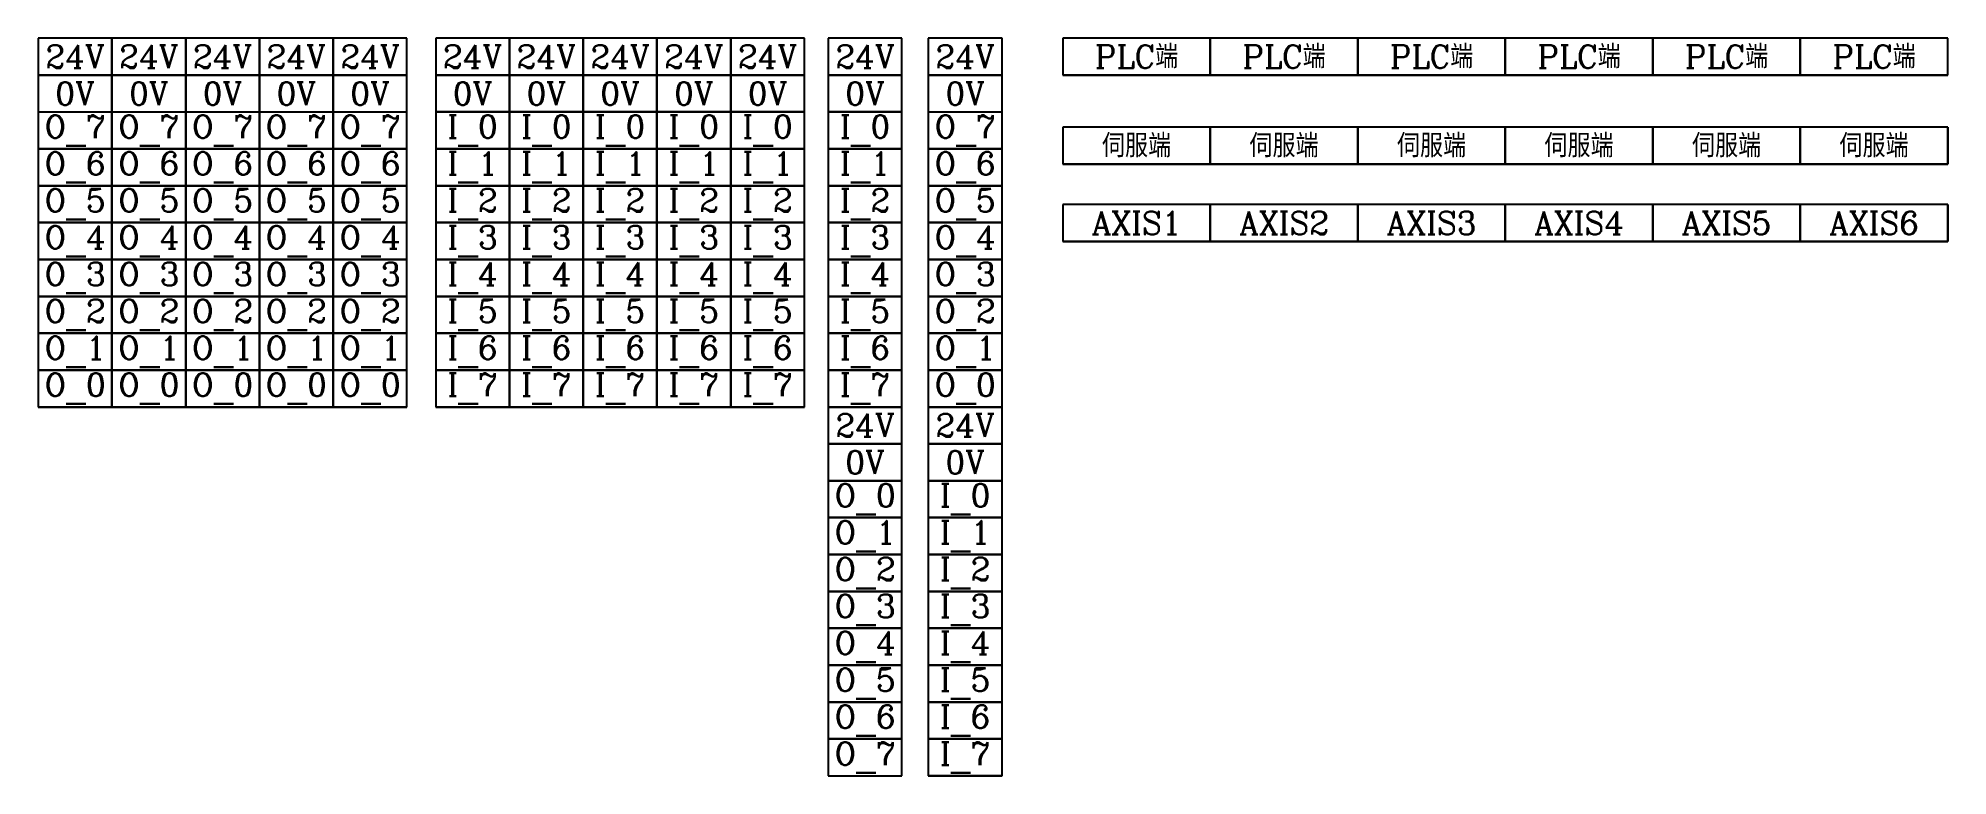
# Model space of a CAD drawing. Extents: x 963 to 1170, y -68 to 12.
import ezdxf

# ---------------------------------------------------------------- set-up
doc = ezdxf.new("R2010")
doc.units = 0
doc.layers.add('標尺寸層', color=3, linetype='CONTINUOUS')
doc.styles.add('CNS', font='romanc.shx', dxfattribs={"bigfont": 'chineset.shx'})

msp = doc.modelspace()

# ---------------------------------------------------------------- linework, layer by layer
at = {"layer": '標尺寸層'}
for p, q in [((963.23, 11.92), (963.23, 7.92)), ((971.23, 11.92), (963.23, 11.92)), ((971.23, 11.92), (971.23, 7.92)), ((979.23, 11.92), (971.23, 11.92)), ((971.23, 7.92), (971.23, 11.92)), ((979.23, 11.92), (979.23, 7.92)), ((987.23, 11.92), (979.23, 11.92)), ((979.23, 7.92), (979.23, 11.92)), ((987.23, 11.92), (987.23, 7.92)), ((995.23, 11.92), (987.23, 11.92)), ((987.23, 7.92), (987.23, 11.92)), ((995.23, 11.92), (995.23, 7.92)), ((1003.23, 11.92), (995.23, 11.92)), ((995.23, 7.92), (995.23, 11.92)), ((1003.23, 7.92), (1003.23, 11.92)), ((1006.35, 11.92), (1006.35, 7.92)), ((1014.35, 11.92), (1006.35, 11.92)), ((1014.35, 11.92), (1014.35, 7.92)), ((1022.35, 11.92), (1014.35, 11.92)), ((1014.35, 7.92), (1014.35, 11.92)), ((1022.35, 11.92), (1022.35, 7.92)), ((1030.35, 11.92), (1022.35, 11.92)), ((1022.35, 7.92), (1022.35, 11.92)), ((1030.35, 11.92), (1030.35, 7.92)), ((1038.35, 11.92), (1030.35, 11.92)), ((1030.35, 7.92), (1030.35, 11.92)), ((1038.35, 11.92), (1038.35, 7.92)), ((1046.35, 11.92), (1038.35, 11.92)), ((1038.35, 7.92), (1038.35, 11.92)), ((1046.35, 7.92), (1046.35, 11.92)), ((1048.92, 11.92), (1048.92, 7.92)), ((1056.92, 11.92), (1048.92, 11.92)), ((1056.92, 7.92), (1056.92, 11.92)), ((1059.78, 11.92), (1059.78, 7.92)), ((1067.78, 11.92), (1059.78, 11.92)), ((1067.78, 7.92), (1067.78, 11.92)), ((1074.37, 11.92), (1074.37, 7.92)), ((1082.37, 11.92), (1074.37, 11.92)), ((1090.37, 11.92), (1082.37, 11.92)), ((1090.37, 7.92), (1090.37, 11.92)), ((1090.37, 11.92), (1090.37, 7.92)), ((1098.37, 11.92), (1090.37, 11.92)), ((1106.37, 11.92), (1098.37, 11.92)), ((1106.37, 7.92), (1106.37, 11.92)), ((1106.37, 11.92), (1106.37, 7.92)), ((1114.37, 11.92), (1106.37, 11.92)), ((1122.37, 11.92), (1114.37, 11.92)), ((1122.37, 7.92), (1122.37, 11.92)), ((1122.37, 11.92), (1122.37, 7.92)), ((1130.37, 11.92), (1122.37, 11.92)), ((1138.37, 11.92), (1130.37, 11.92)), ((1138.37, 7.92), (1138.37, 11.92)), ((1138.37, 11.92), (1138.37, 7.92)), ((1146.37, 11.92), (1138.37, 11.92)), ((1154.37, 11.92), (1146.37, 11.92)), ((1154.37, 7.92), (1154.37, 11.92)), ((1154.37, 11.92), (1154.37, 7.92)), ((1162.37, 11.92), (1154.37, 11.92)), ((1170.37, 11.92), (1162.37, 11.92)), ((1170.37, 7.92), (1170.37, 11.92)), ((963.23, 7.92), (971.23, 7.92)), ((963.23, 7.92), (963.23, 3.92)), ((971.23, 7.92), (963.23, 7.92)), ((971.23, 7.92), (979.23, 7.92)), ((971.23, 7.92), (971.23, 3.92)), ((979.23, 7.92), (971.23, 7.92)), ((971.23, 3.92), (971.23, 7.92)), ((979.23, 7.92), (987.23, 7.92)), ((979.23, 7.92), (979.23, 3.92)), ((987.23, 7.92), (979.23, 7.92)), ((979.23, 3.92), (979.23, 7.92)), ((987.23, 7.92), (995.23, 7.92)), ((987.23, 7.92), (987.23, 3.92)), ((995.23, 7.92), (987.23, 7.92)), ((987.23, 3.92), (987.23, 7.92)), ((995.23, 7.92), (1003.23, 7.92)), ((995.23, 7.92), (995.23, 3.92)), ((1003.23, 7.92), (995.23, 7.92)), ((995.23, 3.92), (995.23, 7.92)), ((1003.23, 3.92), (1003.23, 7.92)), ((1006.35, 7.92), (1014.35, 7.92)), ((1006.35, 7.92), (1006.35, 3.92)), ((1014.35, 7.92), (1006.35, 7.92)), ((1014.35, 7.92), (1022.35, 7.92)), ((1014.35, 7.92), (1014.35, 3.92)), ((1022.35, 7.92), (1014.35, 7.92)), ((1014.35, 3.92), (1014.35, 7.92)), ((1022.35, 7.92), (1030.35, 7.92)), ((1022.35, 7.92), (1022.35, 3.92)), ((1030.35, 7.92), (1022.35, 7.92)), ((1022.35, 3.92), (1022.35, 7.92)), ((1030.35, 7.92), (1038.35, 7.92)), ((1030.35, 7.92), (1030.35, 3.92)), ((1038.35, 7.92), (1030.35, 7.92)), ((1030.35, 3.92), (1030.35, 7.92)), ((1038.35, 7.92), (1046.35, 7.92)), ((1038.35, 7.92), (1038.35, 3.92)), ((1046.35, 7.92), (1038.35, 7.92)), ((1038.35, 3.92), (1038.35, 7.92)), ((1046.35, 3.92), (1046.35, 7.92)), ((1048.92, 7.92), (1056.92, 7.92)), ((1048.92, 7.92), (1048.92, 3.92)), ((1056.92, 7.92), (1048.92, 7.92)), ((1056.92, 3.92), (1056.92, 7.92)), ((1059.78, 7.92), (1067.78, 7.92)), ((1059.78, 7.92), (1059.78, 3.92)), ((1067.78, 7.92), (1059.78, 7.92)), ((1067.78, 3.92), (1067.78, 7.92)), ((1074.37, 7.92), (1082.37, 7.92)), ((1082.37, 7.92), (1074.37, 7.92)), ((1082.37, 7.92), (1090.37, 7.92)), ((1090.37, 7.92), (1082.37, 7.92)), ((1090.37, 7.92), (1098.37, 7.92)), ((1098.37, 7.92), (1090.37, 7.92)), ((1098.37, 7.92), (1106.37, 7.92)), ((1106.37, 7.92), (1098.37, 7.92)), ((1106.37, 7.92), (1114.37, 7.92)), ((1114.37, 7.92), (1106.37, 7.92)), ((1114.37, 7.92), (1122.37, 7.92)), ((1122.37, 7.92), (1114.37, 7.92)), ((1122.37, 7.92), (1130.37, 7.92)), ((1130.37, 7.92), (1122.37, 7.92)), ((1130.37, 7.92), (1138.37, 7.92)), ((1138.37, 7.92), (1130.37, 7.92)), ((1138.37, 7.92), (1146.37, 7.92)), ((1146.37, 7.92), (1138.37, 7.92)), ((1146.37, 7.92), (1154.37, 7.92)), ((1154.37, 7.92), (1146.37, 7.92)), ((1154.37, 7.92), (1162.37, 7.92)), ((1162.37, 7.92), (1154.37, 7.92)), ((1162.37, 7.92), (1170.37, 7.92)), ((1170.37, 7.92), (1162.37, 7.92)), ((963.23, 3.92), (963.23, -0.08)), ((963.23, 3.92), (971.23, 3.92)), ((971.23, 3.92), (971.23, -0.08)), ((971.23, 3.92), (979.23, 3.92)), ((971.23, -0.08), (971.23, 3.92)), ((979.23, 3.92), (979.23, -0.08)), ((979.23, 3.92), (987.23, 3.92)), ((979.23, -0.08), (979.23, 3.92)), ((987.23, 3.92), (987.23, -0.08)), ((987.23, 3.92), (995.23, 3.92)), ((987.23, -0.08), (987.23, 3.92)), ((995.23, 3.92), (995.23, -0.08)), ((995.23, 3.92), (1003.23, 3.92)), ((995.23, -0.08), (995.23, 3.92)), ((1003.23, -0.08), (1003.23, 3.92)), ((1006.35, 3.92), (1014.35, 3.92)), ((1006.35, 3.92), (1006.35, -0.08)), ((1014.35, 3.92), (1006.35, 3.92)), ((1014.35, 3.92), (1022.35, 3.92)), ((1014.35, 3.92), (1014.35, -0.08)), ((1022.35, 3.92), (1014.35, 3.92)), ((1014.35, -0.08), (1014.35, 3.92)), ((1022.35, 3.92), (1030.35, 3.92)), ((1022.35, 3.92), (1022.35, -0.08)), ((1030.35, 3.92), (1022.35, 3.92)), ((1022.35, -0.08), (1022.35, 3.92)), ((1030.35, 3.92), (1038.35, 3.92)), ((1030.35, 3.92), (1030.35, -0.08)), ((1038.35, 3.92), (1030.35, 3.92)), ((1030.35, -0.08), (1030.35, 3.92)), ((1038.35, 3.92), (1046.35, 3.92)), ((1038.35, 3.92), (1038.35, -0.08)), ((1046.35, 3.92), (1038.35, 3.92)), ((1038.35, -0.08), (1038.35, 3.92)), ((1046.35, -0.08), (1046.35, 3.92)), ((1048.92, 3.92), (1056.92, 3.92)), ((1048.92, 3.92), (1048.92, -0.08)), ((1056.92, 3.92), (1048.92, 3.92)), ((1056.92, -0.08), (1056.92, 3.92)), ((1059.78, 3.92), (1059.78, -0.08)), ((1059.78, 3.92), (1067.78, 3.92)), ((1067.78, -0.08), (1067.78, 3.92)), ((1074.37, 2.26), (1074.37, -1.74)), ((1082.37, 2.26), (1074.37, 2.26)), ((1090.37, 2.26), (1082.37, 2.26)), ((1090.37, -1.74), (1090.37, 2.26)), ((1090.37, 2.26), (1090.37, -1.74)), ((1090.37, 2.26), (1090.37, -1.74)), ((1098.37, 2.26), (1090.37, 2.26)), ((1106.37, 2.26), (1098.37, 2.26)), ((1106.37, -1.74), (1106.37, 2.26)), ((1106.37, 2.26), (1106.37, -1.74)), ((1106.37, 2.26), (1106.37, -1.74)), ((1114.37, 2.26), (1106.37, 2.26)), ((1122.37, 2.26), (1114.37, 2.26)), ((1122.37, -1.74), (1122.37, 2.26)), ((1122.37, 2.26), (1122.37, -1.74)), ((1122.37, 2.26), (1122.37, -1.74)), ((1130.37, 2.26), (1122.37, 2.26)), ((1138.37, 2.26), (1130.37, 2.26)), ((1138.37, -1.74), (1138.37, 2.26)), ((1138.37, 2.26), (1138.37, -1.74)), ((1138.37, 2.26), (1138.37, -1.74)), ((1146.37, 2.26), (1138.37, 2.26)), ((1154.37, 2.26), (1146.37, 2.26)), ((1154.37, -1.74), (1154.37, 2.26)), ((1154.37, 2.26), (1154.37, -1.74)), ((1154.37, 2.26), (1154.37, -1.74)), ((1162.37, 2.26), (1154.37, 2.26)), ((1170.37, 2.26), (1162.37, 2.26)), ((1170.37, -1.74), (1170.37, 2.26)), ((1170.37, 2.26), (1170.37, -1.74)), ((963.23, -0.08), (971.23, -0.08)), ((963.23, -0.08), (971.23, -0.08)), ((963.23, -0.08), (963.23, -4.08)), ((971.23, -0.08), (963.23, -0.08)), ((971.23, -0.08), (979.23, -0.08)), ((971.23, -0.08), (979.23, -0.08)), ((971.23, -0.08), (971.23, -4.08)), ((979.23, -0.08), (971.23, -0.08)), ((971.23, -4.08), (971.23, -0.08)), ((979.23, -0.08), (987.23, -0.08)), ((979.23, -0.08), (987.23, -0.08)), ((979.23, -0.08), (979.23, -4.08)), ((987.23, -0.08), (979.23, -0.08)), ((979.23, -4.08), (979.23, -0.08)), ((987.23, -0.08), (995.23, -0.08)), ((987.23, -0.08), (995.23, -0.08)), ((987.23, -0.08), (987.23, -4.08)), ((995.23, -0.08), (987.23, -0.08)), ((987.23, -4.08), (987.23, -0.08)), ((995.23, -0.08), (1003.23, -0.08)), ((995.23, -0.08), (1003.23, -0.08)), ((995.23, -0.08), (995.23, -4.08)), ((1003.23, -0.08), (995.23, -0.08)), ((995.23, -4.08), (995.23, -0.08)), ((1003.23, -4.08), (1003.23, -0.08)), ((1006.35, -0.08), (1014.35, -0.08)), ((1006.35, -0.08), (1006.35, -4.08)), ((1014.35, -0.08), (1006.35, -0.08)), ((1014.35, -0.08), (1022.35, -0.08)), ((1014.35, -0.08), (1014.35, -4.08)), ((1022.35, -0.08), (1014.35, -0.08)), ((1014.35, -4.08), (1014.35, -0.08)), ((1022.35, -0.08), (1030.35, -0.08)), ((1022.35, -0.08), (1022.35, -4.08)), ((1030.35, -0.08), (1022.35, -0.08)), ((1022.35, -4.08), (1022.35, -0.08)), ((1030.35, -0.08), (1038.35, -0.08)), ((1030.35, -0.08), (1030.35, -4.08)), ((1038.35, -0.08), (1030.35, -0.08)), ((1030.35, -4.08), (1030.35, -0.08)), ((1038.35, -0.08), (1046.35, -0.08)), ((1038.35, -0.08), (1038.35, -4.08)), ((1046.35, -0.08), (1038.35, -0.08)), ((1038.35, -4.08), (1038.35, -0.08)), ((1046.35, -4.08), (1046.35, -0.08)), ((1048.92, -0.08), (1056.92, -0.08)), ((1048.92, -0.08), (1048.92, -4.08)), ((1056.92, -0.08), (1048.92, -0.08)), ((1056.92, -4.08), (1056.92, -0.08)), ((1059.78, -0.08), (1067.78, -0.08)), ((1059.78, -0.08), (1067.78, -0.08)), ((1059.78, -0.08), (1059.78, -4.08)), ((1067.78, -0.08), (1059.78, -0.08)), ((1067.78, -4.08), (1067.78, -0.08)), ((1074.37, -1.74), (1082.37, -1.74)), ((1082.37, -1.74), (1074.37, -1.74)), ((1082.37, -1.74), (1090.37, -1.74)), ((1090.37, -1.74), (1082.37, -1.74)), ((1090.37, -1.74), (1098.37, -1.74)), ((1098.37, -1.74), (1090.37, -1.74)), ((1098.37, -1.74), (1106.37, -1.74)), ((1106.37, -1.74), (1098.37, -1.74)), ((1106.37, -1.74), (1114.37, -1.74)), ((1114.37, -1.74), (1106.37, -1.74)), ((1114.37, -1.74), (1122.37, -1.74)), ((1122.37, -1.74), (1114.37, -1.74)), ((1122.37, -1.74), (1130.37, -1.74)), ((1130.37, -1.74), (1122.37, -1.74)), ((1130.37, -1.74), (1138.37, -1.74)), ((1138.37, -1.74), (1130.37, -1.74)), ((1138.37, -1.74), (1146.37, -1.74)), ((1146.37, -1.74), (1138.37, -1.74)), ((1146.37, -1.74), (1154.37, -1.74)), ((1154.37, -1.74), (1146.37, -1.74)), ((1154.37, -1.74), (1162.37, -1.74)), ((1162.37, -1.74), (1154.37, -1.74)), ((1162.37, -1.74), (1170.37, -1.74)), ((1170.37, -1.74), (1162.37, -1.74)), ((963.23, -4.08), (971.23, -4.08)), ((971.23, -4.08), (963.23, -4.08)), ((963.23, -4.08), (971.23, -4.08)), ((963.23, -4.08), (963.23, -8.08)), ((971.23, -4.08), (963.23, -4.08)), ((971.23, -4.08), (979.23, -4.08)), ((979.23, -4.08), (971.23, -4.08)), ((971.23, -4.08), (979.23, -4.08)), ((971.23, -4.08), (971.23, -8.08)), ((979.23, -4.08), (971.23, -4.08)), ((971.23, -8.08), (971.23, -4.08)), ((979.23, -4.08), (987.23, -4.08)), ((987.23, -4.08), (979.23, -4.08)), ((979.23, -4.08), (987.23, -4.08)), ((979.23, -4.08), (979.23, -8.08)), ((987.23, -4.08), (979.23, -4.08)), ((979.23, -8.08), (979.23, -4.08)), ((987.23, -4.08), (995.23, -4.08)), ((995.23, -4.08), (987.23, -4.08)), ((987.23, -4.08), (995.23, -4.08)), ((987.23, -4.08), (987.23, -8.08)), ((995.23, -4.08), (987.23, -4.08)), ((987.23, -8.08), (987.23, -4.08)), ((995.23, -4.08), (1003.23, -4.08)), ((1003.23, -4.08), (995.23, -4.08)), ((995.23, -4.08), (1003.23, -4.08)), ((995.23, -4.08), (995.23, -8.08)), ((1003.23, -4.08), (995.23, -4.08)), ((995.23, -8.08), (995.23, -4.08)), ((1003.23, -8.08), (1003.23, -4.08)), ((1006.35, -4.08), (1014.35, -4.08)), ((1006.35, -4.08), (1006.35, -8.08)), ((1014.35, -4.08), (1006.35, -4.08)), ((1014.35, -4.08), (1022.35, -4.08)), ((1014.35, -4.08), (1014.35, -8.08)), ((1022.35, -4.08), (1014.35, -4.08)), ((1014.35, -8.08), (1014.35, -4.08)), ((1022.35, -4.08), (1030.35, -4.08)), ((1022.35, -4.08), (1022.35, -8.08)), ((1030.35, -4.08), (1022.35, -4.08)), ((1022.35, -8.08), (1022.35, -4.08)), ((1030.35, -4.08), (1038.35, -4.08)), ((1030.35, -4.08), (1030.35, -8.08)), ((1038.35, -4.08), (1030.35, -4.08)), ((1030.35, -8.08), (1030.35, -4.08)), ((1038.35, -4.08), (1046.35, -4.08)), ((1038.35, -4.08), (1038.35, -8.08)), ((1046.35, -4.08), (1038.35, -4.08)), ((1038.35, -8.08), (1038.35, -4.08)), ((1046.35, -8.08), (1046.35, -4.08)), ((1048.92, -4.08), (1056.92, -4.08)), ((1048.92, -4.08), (1048.92, -8.08)), ((1056.92, -4.08), (1048.92, -4.08)), ((1056.92, -8.08), (1056.92, -4.08)), ((1059.78, -4.08), (1067.78, -4.08)), ((1067.78, -4.08), (1059.78, -4.08)), ((1059.78, -4.08), (1067.78, -4.08)), ((1059.78, -4.08), (1059.78, -8.08)), ((1067.78, -4.08), (1059.78, -4.08)), ((1067.78, -8.08), (1067.78, -4.08)), ((1074.37, -6.12), (1074.37, -10.12)), ((1082.37, -6.12), (1074.37, -6.12)), ((1090.37, -6.12), (1082.37, -6.12)), ((1090.37, -10.12), (1090.37, -6.12)), ((1090.37, -6.12), (1090.37, -10.12)), ((1090.37, -6.12), (1090.37, -10.12)), ((1090.37, -6.12), (1090.37, -10.12)), ((1098.37, -6.12), (1090.37, -6.12)), ((1106.37, -6.12), (1098.37, -6.12)), ((1106.37, -10.12), (1106.37, -6.12)), ((1106.37, -6.12), (1106.37, -10.12)), ((1106.37, -6.12), (1106.37, -10.12)), ((1106.37, -6.12), (1106.37, -10.12)), ((1114.37, -6.12), (1106.37, -6.12)), ((1122.37, -6.12), (1114.37, -6.12)), ((1122.37, -10.12), (1122.37, -6.12)), ((1122.37, -6.12), (1122.37, -10.12)), ((1122.37, -6.12), (1122.37, -10.12)), ((1122.37, -6.12), (1122.37, -10.12)), ((1130.37, -6.12), (1122.37, -6.12)), ((1138.37, -6.12), (1130.37, -6.12)), ((1138.37, -10.12), (1138.37, -6.12)), ((1138.37, -6.12), (1138.37, -10.12)), ((1138.37, -6.12), (1138.37, -10.12)), ((1138.37, -6.12), (1138.37, -10.12)), ((1146.37, -6.12), (1138.37, -6.12)), ((1154.37, -6.12), (1146.37, -6.12)), ((1154.37, -10.12), (1154.37, -6.12)), ((1154.37, -6.12), (1154.37, -10.12)), ((1154.37, -6.12), (1154.37, -10.12)), ((1154.37, -6.12), (1154.37, -10.12)), ((1162.37, -6.12), (1154.37, -6.12)), ((1170.37, -6.12), (1162.37, -6.12)), ((1170.37, -10.12), (1170.37, -6.12)), ((1170.37, -6.12), (1170.37, -10.12)), ((1170.37, -6.12), (1170.37, -10.12)), ((963.23, -8.08), (971.23, -8.08)), ((971.23, -8.08), (963.23, -8.08)), ((963.23, -8.08), (971.23, -8.08)), ((963.23, -8.08), (963.23, -12.08)), ((971.23, -8.08), (963.23, -8.08)), ((971.23, -8.08), (979.23, -8.08)), ((979.23, -8.08), (971.23, -8.08)), ((971.23, -8.08), (979.23, -8.08)), ((971.23, -8.08), (971.23, -12.08)), ((979.23, -8.08), (971.23, -8.08)), ((971.23, -12.08), (971.23, -8.08)), ((979.23, -8.08), (987.23, -8.08)), ((987.23, -8.08), (979.23, -8.08)), ((979.23, -8.08), (987.23, -8.08)), ((979.23, -8.08), (979.23, -12.08)), ((987.23, -8.08), (979.23, -8.08)), ((979.23, -12.08), (979.23, -8.08)), ((987.23, -8.08), (995.23, -8.08)), ((995.23, -8.08), (987.23, -8.08)), ((987.23, -8.08), (995.23, -8.08)), ((987.23, -8.08), (987.23, -12.08)), ((995.23, -8.08), (987.23, -8.08)), ((987.23, -12.08), (987.23, -8.08)), ((995.23, -8.08), (1003.23, -8.08)), ((1003.23, -8.08), (995.23, -8.08)), ((995.23, -8.08), (1003.23, -8.08)), ((995.23, -8.08), (995.23, -12.08)), ((1003.23, -8.08), (995.23, -8.08)), ((995.23, -12.08), (995.23, -8.08)), ((1003.23, -12.08), (1003.23, -8.08)), ((1006.35, -8.08), (1014.35, -8.08)), ((1006.35, -8.08), (1006.35, -12.08)), ((1014.35, -8.08), (1006.35, -8.08)), ((1014.35, -8.08), (1022.35, -8.08)), ((1014.35, -8.08), (1014.35, -12.08)), ((1022.35, -8.08), (1014.35, -8.08)), ((1014.35, -12.08), (1014.35, -8.08)), ((1022.35, -8.08), (1030.35, -8.08)), ((1022.35, -8.08), (1022.35, -12.08)), ((1030.35, -8.08), (1022.35, -8.08)), ((1022.35, -12.08), (1022.35, -8.08)), ((1030.35, -8.08), (1038.35, -8.08)), ((1030.35, -8.08), (1030.35, -12.08)), ((1038.35, -8.08), (1030.35, -8.08)), ((1030.35, -12.08), (1030.35, -8.08)), ((1038.35, -8.08), (1046.35, -8.08)), ((1038.35, -8.08), (1038.35, -12.08)), ((1046.35, -8.08), (1038.35, -8.08)), ((1038.35, -12.08), (1038.35, -8.08)), ((1046.35, -12.08), (1046.35, -8.08)), ((1048.92, -8.08), (1056.92, -8.08)), ((1048.92, -8.08), (1048.92, -12.08)), ((1056.92, -8.08), (1048.92, -8.08)), ((1056.92, -12.08), (1056.92, -8.08)), ((1059.78, -8.08), (1067.78, -8.08)), ((1067.78, -8.08), (1059.78, -8.08)), ((1059.78, -8.08), (1067.78, -8.08)), ((1059.78, -8.08), (1059.78, -12.08)), ((1067.78, -8.08), (1059.78, -8.08)), ((1067.78, -12.08), (1067.78, -8.08)), ((1074.37, -10.12), (1082.37, -10.12)), ((1082.37, -10.12), (1074.37, -10.12)), ((1082.37, -10.12), (1090.37, -10.12)), ((1090.37, -10.12), (1082.37, -10.12)), ((1090.37, -10.12), (1098.37, -10.12)), ((1098.37, -10.12), (1090.37, -10.12)), ((1098.37, -10.12), (1106.37, -10.12)), ((1106.37, -10.12), (1098.37, -10.12)), ((1106.37, -10.12), (1114.37, -10.12)), ((1114.37, -10.12), (1106.37, -10.12)), ((1114.37, -10.12), (1122.37, -10.12)), ((1122.37, -10.12), (1114.37, -10.12)), ((1122.37, -10.12), (1130.37, -10.12)), ((1130.37, -10.12), (1122.37, -10.12)), ((1130.37, -10.12), (1138.37, -10.12)), ((1138.37, -10.12), (1130.37, -10.12)), ((1138.37, -10.12), (1146.37, -10.12)), ((1146.37, -10.12), (1138.37, -10.12)), ((1146.37, -10.12), (1154.37, -10.12)), ((1154.37, -10.12), (1146.37, -10.12)), ((1154.37, -10.12), (1162.37, -10.12)), ((1162.37, -10.12), (1154.37, -10.12)), ((1162.37, -10.12), (1170.37, -10.12)), ((1170.37, -10.12), (1162.37, -10.12)), ((963.23, -12.08), (971.23, -12.08)), ((971.23, -12.08), (963.23, -12.08)), ((963.23, -12.08), (971.23, -12.08)), ((963.23, -12.08), (963.23, -16.08)), ((971.23, -12.08), (963.23, -12.08)), ((971.23, -12.08), (979.23, -12.08)), ((979.23, -12.08), (971.23, -12.08)), ((971.23, -12.08), (979.23, -12.08)), ((971.23, -12.08), (971.23, -16.08)), ((979.23, -12.08), (971.23, -12.08)), ((971.23, -16.08), (971.23, -12.08)), ((979.23, -12.08), (987.23, -12.08)), ((987.23, -12.08), (979.23, -12.08)), ((979.23, -12.08), (987.23, -12.08)), ((979.23, -12.08), (979.23, -16.08)), ((987.23, -12.08), (979.23, -12.08)), ((979.23, -16.08), (979.23, -12.08)), ((987.23, -12.08), (995.23, -12.08)), ((995.23, -12.08), (987.23, -12.08)), ((987.23, -12.08), (995.23, -12.08)), ((987.23, -12.08), (987.23, -16.08)), ((995.23, -12.08), (987.23, -12.08)), ((987.23, -16.08), (987.23, -12.08)), ((995.23, -12.08), (1003.23, -12.08)), ((1003.23, -12.08), (995.23, -12.08)), ((995.23, -12.08), (1003.23, -12.08)), ((995.23, -12.08), (995.23, -16.08)), ((1003.23, -12.08), (995.23, -12.08)), ((995.23, -16.08), (995.23, -12.08)), ((1003.23, -16.08), (1003.23, -12.08)), ((1006.35, -12.08), (1014.35, -12.08)), ((1006.35, -12.08), (1006.35, -16.08)), ((1014.35, -12.08), (1006.35, -12.08)), ((1014.35, -12.08), (1022.35, -12.08)), ((1014.35, -12.08), (1014.35, -16.08)), ((1022.35, -12.08), (1014.35, -12.08)), ((1014.35, -16.08), (1014.35, -12.08)), ((1022.35, -12.08), (1030.35, -12.08)), ((1022.35, -12.08), (1022.35, -16.08)), ((1030.35, -12.08), (1022.35, -12.08)), ((1022.35, -16.08), (1022.35, -12.08)), ((1030.35, -12.08), (1038.35, -12.08)), ((1030.35, -12.08), (1030.35, -16.08)), ((1038.35, -12.08), (1030.35, -12.08)), ((1030.35, -16.08), (1030.35, -12.08)), ((1038.35, -12.08), (1046.35, -12.08)), ((1038.35, -12.08), (1038.35, -16.08)), ((1046.35, -12.08), (1038.35, -12.08)), ((1038.35, -16.08), (1038.35, -12.08)), ((1046.35, -16.08), (1046.35, -12.08)), ((1048.92, -12.08), (1056.92, -12.08)), ((1048.92, -12.08), (1048.92, -16.08)), ((1056.92, -12.08), (1048.92, -12.08)), ((1056.92, -16.08), (1056.92, -12.08)), ((1059.78, -12.08), (1067.78, -12.08)), ((1067.78, -12.08), (1059.78, -12.08)), ((1059.78, -12.08), (1067.78, -12.08)), ((1059.78, -12.08), (1059.78, -16.08)), ((1067.78, -12.08), (1059.78, -12.08)), ((1067.78, -16.08), (1067.78, -12.08)), ((963.23, -16.08), (971.23, -16.08)), ((971.23, -16.08), (963.23, -16.08)), ((963.23, -16.08), (971.23, -16.08)), ((963.23, -16.08), (963.23, -20.08)), ((971.23, -16.08), (963.23, -16.08)), ((971.23, -16.08), (979.23, -16.08)), ((979.23, -16.08), (971.23, -16.08)), ((971.23, -16.08), (979.23, -16.08)), ((971.23, -16.08), (971.23, -20.08)), ((979.23, -16.08), (971.23, -16.08)), ((971.23, -20.08), (971.23, -16.08)), ((979.23, -16.08), (987.23, -16.08)), ((987.23, -16.08), (979.23, -16.08)), ((979.23, -16.08), (987.23, -16.08)), ((979.23, -16.08), (979.23, -20.08)), ((987.23, -16.08), (979.23, -16.08)), ((979.23, -20.08), (979.23, -16.08)), ((987.23, -16.08), (995.23, -16.08)), ((995.23, -16.08), (987.23, -16.08)), ((987.23, -16.08), (995.23, -16.08)), ((987.23, -16.08), (987.23, -20.08)), ((995.23, -16.08), (987.23, -16.08)), ((987.23, -20.08), (987.23, -16.08)), ((995.23, -16.08), (1003.23, -16.08)), ((1003.23, -16.08), (995.23, -16.08)), ((995.23, -16.08), (1003.23, -16.08)), ((995.23, -16.08), (995.23, -20.08)), ((1003.23, -16.08), (995.23, -16.08)), ((995.23, -20.08), (995.23, -16.08)), ((1003.23, -20.08), (1003.23, -16.08)), ((1006.35, -16.08), (1014.35, -16.08)), ((1006.35, -16.08), (1006.35, -20.08)), ((1014.35, -16.08), (1006.35, -16.08)), ((1014.35, -16.08), (1022.35, -16.08)), ((1014.35, -16.08), (1014.35, -20.08)), ((1022.35, -16.08), (1014.35, -16.08)), ((1014.35, -20.08), (1014.35, -16.08)), ((1022.35, -16.08), (1030.35, -16.08)), ((1022.35, -16.08), (1022.35, -20.08)), ((1030.35, -16.08), (1022.35, -16.08)), ((1022.35, -20.08), (1022.35, -16.08)), ((1030.35, -16.08), (1038.35, -16.08)), ((1030.35, -16.08), (1030.35, -20.08)), ((1038.35, -16.08), (1030.35, -16.08)), ((1030.35, -20.08), (1030.35, -16.08)), ((1038.35, -16.08), (1046.35, -16.08)), ((1038.35, -16.08), (1038.35, -20.08)), ((1046.35, -16.08), (1038.35, -16.08)), ((1038.35, -20.08), (1038.35, -16.08)), ((1046.35, -20.08), (1046.35, -16.08)), ((1048.92, -16.08), (1056.92, -16.08)), ((1048.92, -16.08), (1048.92, -20.08)), ((1056.92, -16.08), (1048.92, -16.08)), ((1056.92, -20.08), (1056.92, -16.08)), ((1059.78, -16.08), (1067.78, -16.08)), ((1067.78, -16.08), (1059.78, -16.08)), ((1059.78, -16.08), (1067.78, -16.08)), ((1059.78, -16.08), (1059.78, -20.08)), ((1067.78, -16.08), (1059.78, -16.08)), ((1067.78, -20.08), (1067.78, -16.08)), ((963.23, -20.08), (971.23, -20.08)), ((971.23, -20.08), (963.23, -20.08)), ((963.23, -20.08), (971.23, -20.08)), ((963.23, -20.08), (963.23, -24.08)), ((971.23, -20.08), (963.23, -20.08)), ((971.23, -20.08), (979.23, -20.08)), ((979.23, -20.08), (971.23, -20.08)), ((971.23, -20.08), (979.23, -20.08)), ((971.23, -20.08), (971.23, -24.08)), ((979.23, -20.08), (971.23, -20.08)), ((971.23, -24.08), (971.23, -20.08)), ((979.23, -20.08), (987.23, -20.08)), ((987.23, -20.08), (979.23, -20.08)), ((979.23, -20.08), (987.23, -20.08)), ((979.23, -20.08), (979.23, -24.08)), ((987.23, -20.08), (979.23, -20.08)), ((979.23, -24.08), (979.23, -20.08)), ((987.23, -20.08), (995.23, -20.08)), ((995.23, -20.08), (987.23, -20.08)), ((987.23, -20.08), (995.23, -20.08)), ((987.23, -20.08), (987.23, -24.08)), ((995.23, -20.08), (987.23, -20.08)), ((987.23, -24.08), (987.23, -20.08)), ((995.23, -20.08), (1003.23, -20.08)), ((1003.23, -20.08), (995.23, -20.08)), ((995.23, -20.08), (1003.23, -20.08)), ((995.23, -20.08), (995.23, -24.08)), ((1003.23, -20.08), (995.23, -20.08)), ((995.23, -24.08), (995.23, -20.08)), ((1003.23, -24.08), (1003.23, -20.08)), ((1006.35, -20.08), (1014.35, -20.08)), ((1006.35, -20.08), (1006.35, -24.08)), ((1014.35, -20.08), (1006.35, -20.08)), ((1014.35, -20.08), (1022.35, -20.08)), ((1014.35, -20.08), (1014.35, -24.08)), ((1022.35, -20.08), (1014.35, -20.08)), ((1014.35, -24.08), (1014.35, -20.08)), ((1022.35, -20.08), (1030.35, -20.08)), ((1022.35, -20.08), (1022.35, -24.08)), ((1030.35, -20.08), (1022.35, -20.08)), ((1022.35, -24.08), (1022.35, -20.08)), ((1030.35, -20.08), (1038.35, -20.08)), ((1030.35, -20.08), (1030.35, -24.08)), ((1038.35, -20.08), (1030.35, -20.08)), ((1030.35, -24.08), (1030.35, -20.08)), ((1038.35, -20.08), (1046.35, -20.08)), ((1038.35, -20.08), (1038.35, -24.08)), ((1046.35, -20.08), (1038.35, -20.08)), ((1038.35, -24.08), (1038.35, -20.08)), ((1046.35, -24.08), (1046.35, -20.08)), ((1048.92, -20.08), (1056.92, -20.08)), ((1048.92, -20.08), (1048.92, -24.08)), ((1056.92, -20.08), (1048.92, -20.08)), ((1056.92, -24.08), (1056.92, -20.08)), ((1059.78, -20.08), (1067.78, -20.08)), ((1067.78, -20.08), (1059.78, -20.08)), ((1059.78, -20.08), (1067.78, -20.08)), ((1059.78, -20.08), (1059.78, -24.08)), ((1067.78, -20.08), (1059.78, -20.08)), ((1067.78, -24.08), (1067.78, -20.08)), ((963.23, -24.08), (971.23, -24.08)), ((971.23, -24.08), (963.23, -24.08)), ((963.23, -24.08), (971.23, -24.08)), ((963.23, -24.08), (963.23, -28.08)), ((971.23, -24.08), (979.23, -24.08)), ((979.23, -24.08), (971.23, -24.08)), ((971.23, -24.08), (979.23, -24.08)), ((971.23, -24.08), (971.23, -28.08)), ((971.23, -28.08), (971.23, -24.08)), ((979.23, -24.08), (987.23, -24.08)), ((987.23, -24.08), (979.23, -24.08)), ((979.23, -24.08), (987.23, -24.08)), ((979.23, -24.08), (979.23, -28.08)), ((979.23, -28.08), (979.23, -24.08)), ((987.23, -24.08), (995.23, -24.08)), ((995.23, -24.08), (987.23, -24.08)), ((987.23, -24.08), (995.23, -24.08)), ((987.23, -24.08), (987.23, -28.08)), ((987.23, -28.08), (987.23, -24.08)), ((995.23, -24.08), (1003.23, -24.08)), ((1003.23, -24.08), (995.23, -24.08)), ((995.23, -24.08), (1003.23, -24.08)), ((995.23, -24.08), (995.23, -28.08)), ((995.23, -28.08), (995.23, -24.08)), ((1003.23, -28.08), (1003.23, -24.08)), ((1006.35, -24.08), (1014.35, -24.08)), ((1006.35, -24.08), (1006.35, -28.08)), ((1014.35, -24.08), (1006.35, -24.08)), ((1014.35, -24.08), (1022.35, -24.08)), ((1014.35, -24.08), (1014.35, -28.08)), ((1022.35, -24.08), (1014.35, -24.08)), ((1014.35, -28.08), (1014.35, -24.08)), ((1022.35, -24.08), (1030.35, -24.08)), ((1022.35, -24.08), (1022.35, -28.08)), ((1030.35, -24.08), (1022.35, -24.08)), ((1022.35, -28.08), (1022.35, -24.08)), ((1030.35, -24.08), (1038.35, -24.08)), ((1030.35, -24.08), (1030.35, -28.08)), ((1038.35, -24.08), (1030.35, -24.08)), ((1030.35, -28.08), (1030.35, -24.08)), ((1038.35, -24.08), (1046.35, -24.08)), ((1038.35, -24.08), (1038.35, -28.08)), ((1046.35, -24.08), (1038.35, -24.08)), ((1038.35, -28.08), (1038.35, -24.08)), ((1046.35, -28.08), (1046.35, -24.08)), ((1048.92, -24.08), (1056.92, -24.08)), ((1048.92, -24.08), (1048.92, -28.08)), ((1056.92, -24.08), (1048.92, -24.08)), ((1056.92, -28.08), (1056.92, -24.08)), ((1059.78, -24.08), (1067.78, -24.08)), ((1067.78, -24.08), (1059.78, -24.08)), ((1059.78, -24.08), (1067.78, -24.08)), ((1059.78, -24.08), (1059.78, -28.08)), ((1067.78, -28.08), (1067.78, -24.08)), ((963.23, -28.08), (971.23, -28.08)), ((971.23, -28.08), (963.23, -28.08)), ((971.23, -28.08), (979.23, -28.08)), ((979.23, -28.08), (971.23, -28.08)), ((979.23, -28.08), (987.23, -28.08)), ((987.23, -28.08), (979.23, -28.08)), ((987.23, -28.08), (995.23, -28.08)), ((995.23, -28.08), (987.23, -28.08)), ((995.23, -28.08), (1003.23, -28.08)), ((1003.23, -28.08), (995.23, -28.08)), ((1006.35, -28.08), (1014.35, -28.08)), ((1014.35, -28.08), (1006.35, -28.08)), ((1014.35, -28.08), (1022.35, -28.08)), ((1022.35, -28.08), (1014.35, -28.08)), ((1022.35, -28.08), (1030.35, -28.08)), ((1030.35, -28.08), (1022.35, -28.08)), ((1030.35, -28.08), (1038.35, -28.08)), ((1038.35, -28.08), (1030.35, -28.08)), ((1038.35, -28.08), (1046.35, -28.08)), ((1046.35, -28.08), (1038.35, -28.08)), ((1048.92, -28.08), (1056.92, -28.08)), ((1048.92, -28.08), (1048.92, -32.08)), ((1056.92, -28.08), (1048.92, -28.08)), ((1056.92, -32.08), (1056.92, -28.08)), ((1059.78, -28.08), (1059.78, -32.08)), ((1059.78, -28.08), (1067.78, -28.08)), ((1067.78, -28.08), (1059.78, -28.08)), ((1067.78, -32.08), (1067.78, -28.08)), ((1048.92, -32.08), (1056.92, -32.08)), ((1048.92, -32.08), (1048.92, -36.08)), ((1056.92, -32.08), (1048.92, -32.08)), ((1056.92, -36.08), (1056.92, -32.08)), ((1059.78, -32.08), (1067.78, -32.08)), ((1059.78, -32.08), (1059.78, -36.08)), ((1067.78, -32.08), (1059.78, -32.08)), ((1067.78, -36.08), (1067.78, -32.08)), ((1048.92, -36.08), (1056.92, -36.08)), ((1048.92, -36.08), (1048.92, -40.08)), ((1056.92, -36.08), (1048.92, -36.08)), ((1056.92, -40.08), (1056.92, -36.08)), ((1059.78, -36.08), (1067.78, -36.08)), ((1059.78, -36.08), (1059.78, -40.08)), ((1067.78, -36.08), (1059.78, -36.08)), ((1059.78, -36.08), (1067.78, -36.08)), ((1067.78, -40.08), (1067.78, -36.08)), ((1048.92, -40.08), (1056.92, -40.08)), ((1048.92, -40.08), (1048.92, -44.08)), ((1056.92, -40.08), (1048.92, -40.08)), ((1056.92, -44.08), (1056.92, -40.08)), ((1059.78, -40.08), (1067.78, -40.08)), ((1059.78, -40.08), (1059.78, -44.08)), ((1067.78, -40.08), (1059.78, -40.08)), ((1067.78, -44.08), (1067.78, -40.08)), ((1048.92, -44.08), (1056.92, -44.08)), ((1048.92, -44.08), (1048.92, -48.08)), ((1056.92, -44.08), (1048.92, -44.08)), ((1056.92, -48.08), (1056.92, -44.08)), ((1059.78, -44.08), (1067.78, -44.08)), ((1059.78, -44.08), (1059.78, -48.08)), ((1067.78, -44.08), (1059.78, -44.08)), ((1067.78, -48.08), (1067.78, -44.08)), ((1048.92, -48.08), (1056.92, -48.08)), ((1048.92, -48.08), (1048.92, -52.08)), ((1056.92, -48.08), (1048.92, -48.08)), ((1056.92, -52.08), (1056.92, -48.08)), ((1059.78, -48.08), (1067.78, -48.08)), ((1059.78, -48.08), (1059.78, -52.08)), ((1067.78, -48.08), (1059.78, -48.08)), ((1067.78, -52.08), (1067.78, -48.08)), ((1048.92, -52.08), (1056.92, -52.08)), ((1048.92, -52.08), (1048.92, -56.08)), ((1056.92, -52.08), (1048.92, -52.08)), ((1056.92, -56.08), (1056.92, -52.08)), ((1059.78, -52.08), (1067.78, -52.08)), ((1059.78, -52.08), (1059.78, -56.08)), ((1067.78, -52.08), (1059.78, -52.08)), ((1067.78, -56.08), (1067.78, -52.08)), ((1048.92, -56.08), (1056.92, -56.08)), ((1048.92, -56.08), (1048.92, -60.08)), ((1056.92, -56.08), (1048.92, -56.08)), ((1056.92, -60.08), (1056.92, -56.08)), ((1059.78, -56.08), (1067.78, -56.08)), ((1059.78, -56.08), (1059.78, -60.08)), ((1067.78, -56.08), (1059.78, -56.08)), ((1067.78, -60.08), (1067.78, -56.08)), ((1048.92, -60.08), (1056.92, -60.08)), ((1048.92, -60.08), (1048.92, -64.08)), ((1056.92, -60.08), (1048.92, -60.08)), ((1056.92, -64.08), (1056.92, -60.08)), ((1059.78, -60.08), (1067.78, -60.08)), ((1059.78, -60.08), (1059.78, -64.08)), ((1067.78, -60.08), (1059.78, -60.08)), ((1067.78, -64.08), (1067.78, -60.08)), ((1048.92, -64.08), (1056.92, -64.08)), ((1048.92, -64.08), (1048.92, -68.08)), ((1056.92, -64.08), (1048.92, -64.08)), ((1056.92, -68.08), (1056.92, -64.08)), ((1059.78, -64.08), (1067.78, -64.08)), ((1059.78, -64.08), (1059.78, -68.08)), ((1067.78, -64.08), (1059.78, -64.08)), ((1067.78, -68.08), (1067.78, -64.08)), ((1048.92, -68.08), (1056.92, -68.08)), ((1059.78, -68.08), (1067.78, -68.08)), ((1067.78, -68.08), (1059.78, -68.08))]:
    msp.add_line(p, q, dxfattribs=at)

# ---------------------------------------------------------------- texts
at = {"layer": '標尺寸層', "char_height": 2.5, "attachment_point": 5, "style": 'CNS'}
for s, insert, width in [('24V', (967.23, 9.92), 7), ('24V', (975.23, 9.92), 7), ('24V', (983.23, 9.92), 7), ('24V', (991.23, 9.92), 7), ('24V', (999.23, 9.92), 7), ('24V', (1010.35, 9.92), 7), ('24V', (1018.35, 9.92), 7), ('24V', (1026.35, 9.92), 7), ('24V', (1034.35, 9.92), 7), ('24V', (1042.35, 9.92), 7), ('24V', (1052.92, 9.92), 7), ('24V', (1063.78, 9.92), 7), ('PLC端', (1082.37, 9.92), 16), ('PLC端', (1098.37, 9.92), 16), ('PLC端', (1114.37, 9.92), 16), ('PLC端', (1130.37, 9.92), 16), ('PLC端', (1146.37, 9.92), 16), ('PLC端', (1162.37, 9.92), 16), ('0V', (967.23, 5.92), 7), ('0V', (975.23, 5.92), 7), ('0V', (983.23, 5.92), 7), ('0V', (991.23, 5.92), 7), ('0V', (999.23, 5.92), 7), ('0V', (1010.35, 5.92), 7), ('0V', (1018.35, 5.92), 7), ('0V', (1026.35, 5.92), 7), ('0V', (1034.35, 5.92), 7), ('0V', (1042.35, 5.92), 7), ('0V', (1052.92, 5.92), 7), ('0V', (1063.78, 5.92), 7), ('O_7', (967.23, 1.92), 7), ('O_7', (975.23, 1.92), 7), ('O_7', (983.23, 1.92), 7), ('O_7', (991.23, 1.92), 7), ('O_7', (999.23, 1.92), 7), ('I_0', (1010.35, 1.92), 7), ('I_0', (1018.35, 1.92), 7), ('I_0', (1026.35, 1.92), 7), ('I_0', (1034.35, 1.92), 7), ('I_0', (1042.35, 1.92), 7), ('I_0', (1052.92, 1.92), 7), ('O_7', (1063.78, 1.92), 7), ('伺服端', (1082.37, 0.26), 16), ('伺服端', (1098.37, 0.26), 16), ('伺服端', (1114.37, 0.26), 16), ('伺服端', (1130.37, 0.26), 16), ('伺服端', (1146.37, 0.26), 16), ('伺服端', (1162.37, 0.26), 16), ('O_6', (967.23, -2.08), 7), ('O_6', (975.23, -2.08), 7), ('O_6', (983.23, -2.08), 7), ('O_6', (991.23, -2.08), 7), ('O_6', (999.23, -2.08), 7), ('I_1', (1010.35, -2.08), 7), ('I_1', (1018.35, -2.08), 7), ('I_1', (1026.35, -2.08), 7), ('I_1', (1034.35, -2.08), 7), ('I_1', (1042.35, -2.08), 7), ('I_1', (1052.92, -2.08), 7), ('O_6', (1063.78, -2.08), 7), ('O_5', (967.23, -6.08), 7), ('O_5', (975.23, -6.08), 7), ('O_5', (983.23, -6.08), 7), ('O_5', (991.23, -6.08), 7), ('O_5', (999.23, -6.08), 7), ('I_2', (1010.35, -6.08), 7), ('I_2', (1018.35, -6.08), 7), ('I_2', (1026.35, -6.08), 7), ('I_2', (1034.35, -6.08), 7), ('I_2', (1042.35, -6.08), 7), ('I_2', (1052.92, -6.08), 7), ('O_5', (1063.78, -6.08), 7), ('AXIS1', (1082.37, -8.12), 16), ('AXIS2', (1098.37, -8.12), 16), ('AXIS3', (1114.37, -8.12), 16), ('AXIS4', (1130.37, -8.12), 16), ('AXIS5', (1146.37, -8.12), 16), ('AXIS6', (1162.37, -8.12), 16), ('O_4', (967.23, -10.08), 7), ('O_4', (975.23, -10.08), 7), ('O_4', (983.23, -10.08), 7), ('O_4', (991.23, -10.08), 7), ('O_4', (999.23, -10.08), 7), ('I_3', (1010.35, -10.08), 7), ('I_3', (1018.35, -10.08), 7), ('I_3', (1026.35, -10.08), 7), ('I_3', (1034.35, -10.08), 7), ('I_3', (1042.35, -10.08), 7), ('I_3', (1052.92, -10.08), 7), ('O_4', (1063.78, -10.08), 7), ('O_3', (967.23, -14.08), 7), ('O_3', (975.23, -14.08), 7), ('O_3', (983.23, -14.08), 7), ('O_3', (991.23, -14.08), 7), ('O_3', (999.23, -14.08), 7), ('I_4', (1010.35, -14.08), 7), ('I_4', (1018.35, -14.08), 7), ('I_4', (1026.35, -14.08), 7), ('I_4', (1034.35, -14.08), 7), ('I_4', (1042.35, -14.08), 7), ('I_4', (1052.92, -14.08), 7), ('O_3', (1063.78, -14.08), 7), ('O_2', (967.23, -18.08), 7), ('O_2', (975.23, -18.08), 7), ('O_2', (983.23, -18.08), 7), ('O_2', (991.23, -18.08), 7), ('O_2', (999.23, -18.08), 7), ('I_5', (1010.35, -18.08), 7), ('I_5', (1018.35, -18.08), 7), ('I_5', (1026.35, -18.08), 7), ('I_5', (1034.35, -18.08), 7), ('I_5', (1042.35, -18.08), 7), ('I_5', (1052.92, -18.08), 7), ('O_2', (1063.78, -18.08), 7), ('O_1', (967.23, -22.08), 7), ('O_1', (975.23, -22.08), 7), ('O_1', (983.23, -22.08), 7), ('O_1', (991.23, -22.08), 7), ('O_1', (999.23, -22.08), 7), ('I_6', (1010.35, -22.08), 7), ('I_6', (1018.35, -22.08), 7), ('I_6', (1026.35, -22.08), 7), ('I_6', (1034.35, -22.08), 7), ('I_6', (1042.35, -22.08), 7), ('I_6', (1052.92, -22.08), 7), ('O_1', (1063.78, -22.08), 7), ('O_0', (967.23, -26.08), 7), ('O_0', (975.23, -26.08), 7), ('O_0', (983.23, -26.08), 7), ('O_0', (991.23, -26.08), 7), ('O_0', (999.23, -26.08), 7), ('I_7', (1010.35, -26.08), 7), ('I_7', (1018.35, -26.08), 7), ('I_7', (1026.35, -26.08), 7), ('I_7', (1034.35, -26.08), 7), ('I_7', (1042.35, -26.08), 7), ('I_7', (1052.92, -26.08), 7), ('O_0', (1063.78, -26.08), 7), ('24V', (1052.92, -30.08), 7), ('24V', (1063.78, -30.08), 7), ('0V', (1052.92, -34.08), 7), ('0V', (1063.78, -34.08), 7), ('O_0', (1052.92, -38.08), 7), ('I_0', (1063.78, -38.08), 7), ('O_1', (1052.92, -42.08), 7), ('I_1', (1063.78, -42.08), 7), ('O_2', (1052.92, -46.08), 7), ('I_2', (1063.78, -46.08), 7), ('O_3', (1052.92, -50.08), 7), ('I_3', (1063.78, -50.08), 7), ('O_4', (1052.92, -54.08), 7), ('I_4', (1063.78, -54.08), 7), ('O_5', (1052.92, -58.08), 7), ('I_5', (1063.78, -58.08), 7), ('O_6', (1052.92, -62.08), 7), ('I_6', (1063.78, -62.08), 7), ('O_7', (1052.92, -66.08), 7), ('I_7', (1063.78, -66.08), 7)]:
    msp.add_mtext(s, dxfattribs=dict(at, insert=insert, width=width))

doc.saveas('drawing.dxf')
